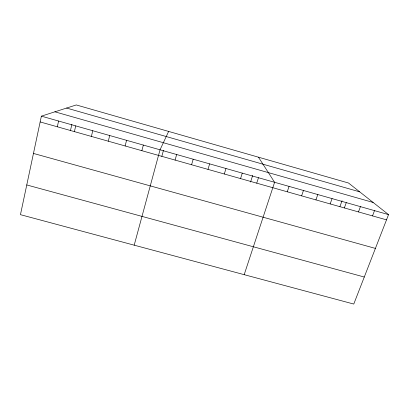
<?xml version="1.0" encoding="UTF-8"?>
<svg xmlns="http://www.w3.org/2000/svg" width="409" height="409" viewBox="0 0 409 409"><rect width="100%" height="100%" fill="white"/><g stroke="black" fill="none" stroke-linecap="round" stroke-linejoin="round"><path stroke-width="0.61" d="M41.381 116.156L20.45 214.669L353.77 304.056L388.55 214.613L348.509 183.007L76.284 104.944L41.381 116.156L388.55 214.613M57.321 126.795L58.589 121.038M70.466 130.537L71.872 124.346M74.402 131.621L75.716 125.895M91.396 136.427L92.751 130.727M108.303 141.207L109.699 135.532M125.128 145.962L126.565 140.313M141.867 150.691L143.344 145.072M134.198 245.17L160.037 149.806L168.626 131.427M161.826 156.366L163.472 150.328M175.093 160.088L176.647 154.52M191.581 164.745L193.176 159.208M207.992 169.387L209.623 163.871M224.316 173.999L225.988 168.513M240.558 178.595L242.266 173.13M250.574 182.015L252.685 175.374M256.724 183.16L258.473 177.726M244.188 274.669L274.592 182.296L258.462 157.184M287.246 191.79L289.061 186.397M301.612 195.855L303.463 190.482M315.917 199.899L317.798 194.551M330.16 203.922L332.072 198.6M339.915 206.611L342.057 200.732M344.342 207.93L346.285 202.629M358.463 211.923L360.436 206.642M372.517 215.896L374.521 210.635M26.764 184.95L364.281 277.031M33.461 153.436L375.406 248.411M40.154 121.938L386.515 219.853M66.601 108.058L359.705 191.847M54.898 111.815L373.151 202.46"/></g></svg>
